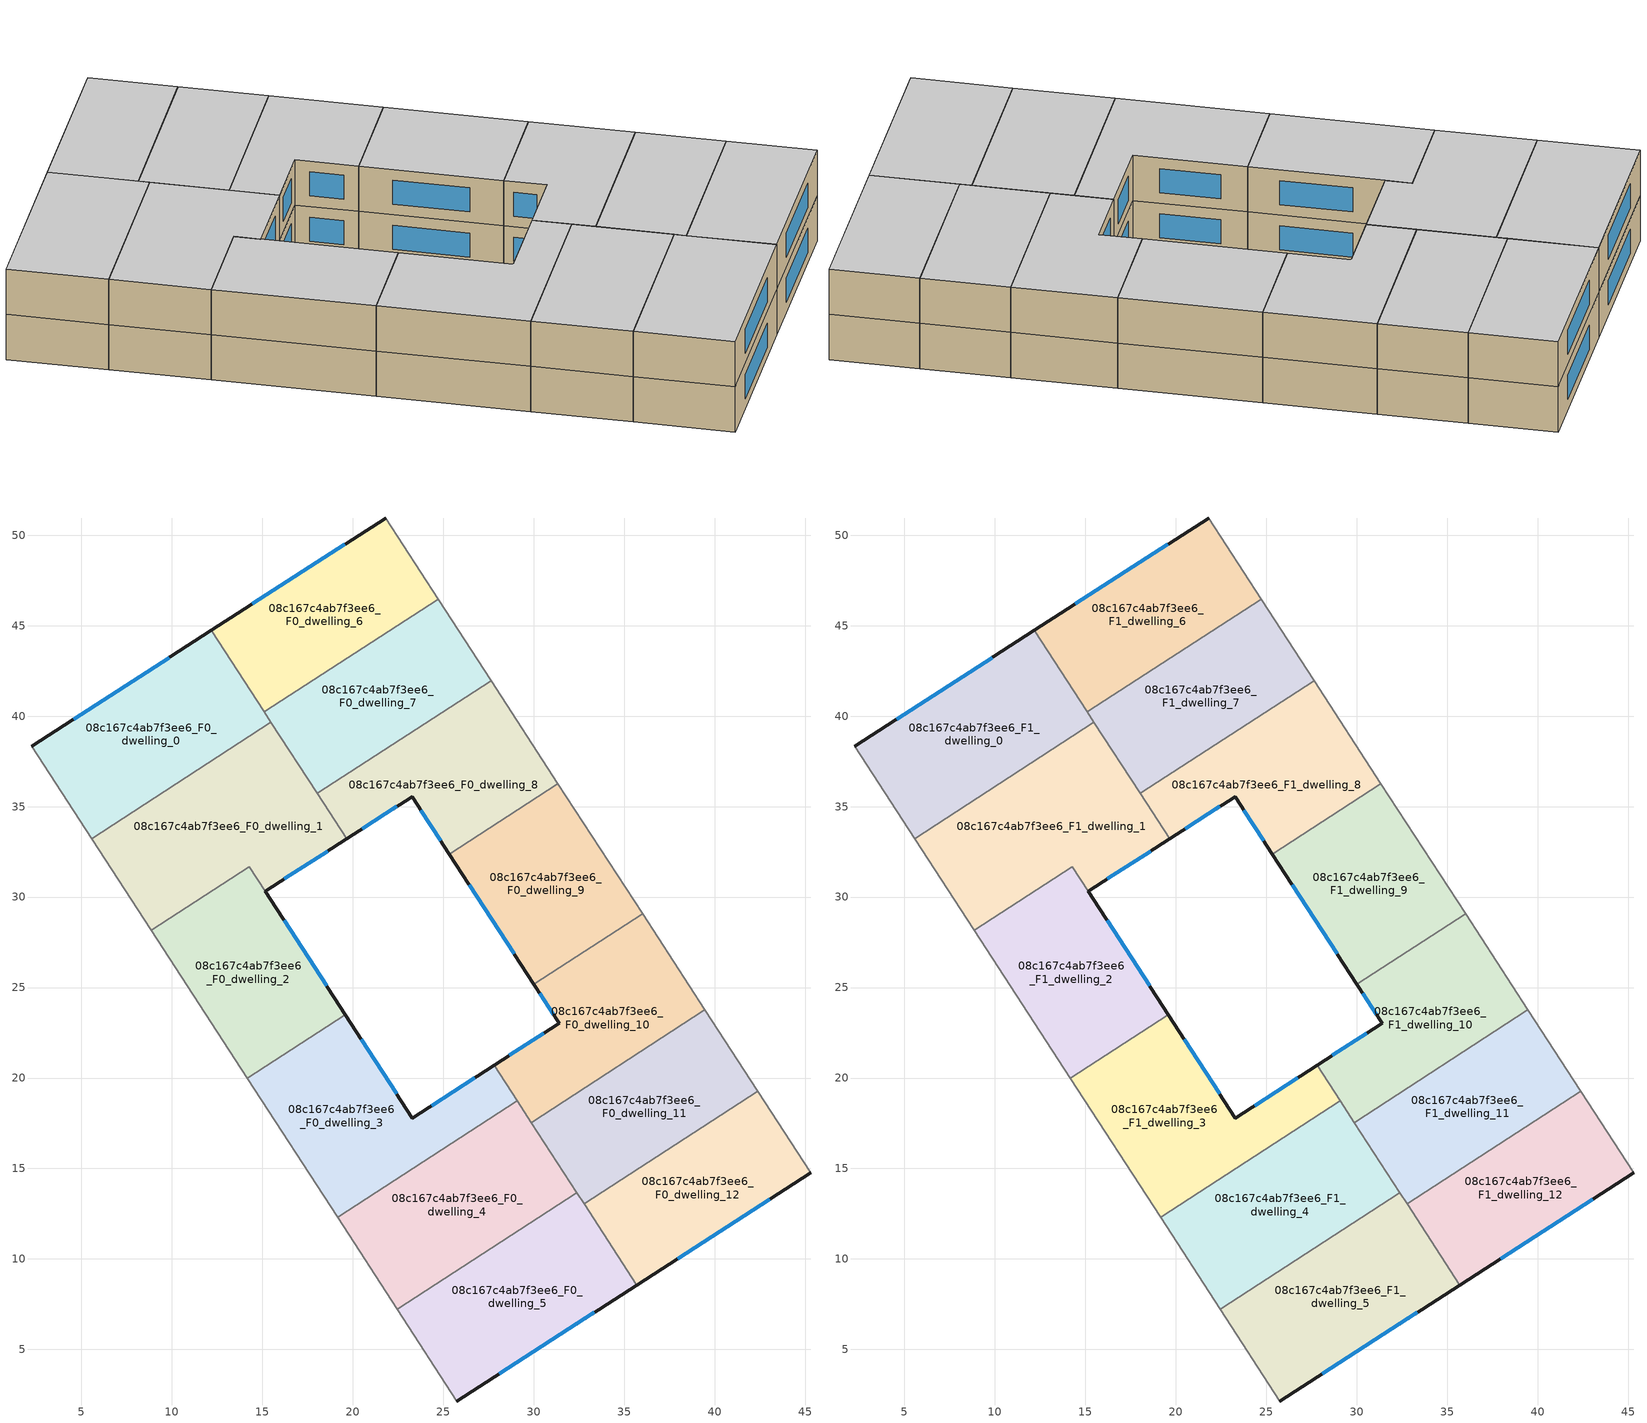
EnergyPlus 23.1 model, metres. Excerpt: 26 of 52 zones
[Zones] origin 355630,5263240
08c167c4ab7f3ee6_F0_dwelling_0
 floor ground (EU_floor_Construction): 12.18,44.74 15.47,39.68 5.56,33.24 2.25,38.33 z0
 wall outside (EU_wall_Construction): 12.18,44.74 2.25,38.33 z0:3
 wall to 08c167c4ab7f3ee6_F0_dwelling_1 (EU_wall_Construction): 5.56,33.24 15.47,39.68 z0:3
 wall adiabatic (EU_wall_Construction): 2.25,38.33 5.56,33.24 z0:3
 wall to 08c167c4ab7f3ee6_F0_dwelling_6 (EU_wall_Construction): 15.11,40.23 12.18,44.74 z0:3
 wall to 08c167c4ab7f3ee6_F0_dwelling_7 (EU_wall_Construction): 15.47,39.68 15.11,40.23 z0:3
 window (EU_Window_Construction): 9.85,43.24 4.58,39.84 z0.7:2.3
08c167c4ab7f3ee6_F0_dwelling_1
 floor ground (EU_floor_Construction): 15.47,39.68 19.66,33.23 15.16,30.32 14.28,31.67 8.86,28.15 5.56,33.24 z0
 wall outside (EU_wall_Construction): 15.16,30.32 19.66,33.23 z0:3
 wall to 08c167c4ab7f3ee6_F0_dwelling_2 (EU_wall_Construction): 8.86,28.15 14.28,31.67 15.16,30.32 z0:3
 wall adiabatic (EU_wall_Construction): 5.56,33.24 8.86,28.15 z0:3
 wall to 08c167c4ab7f3ee6_F0_dwelling_7 (EU_wall_Construction): 18.04,35.73 15.47,39.68 z0:3
 wall to 08c167c4ab7f3ee6_F0_dwelling_8 (EU_wall_Construction): 19.66,33.23 18.04,35.73 z0:3
 window (EU_Window_Construction): 16.21,31 18.6,32.55 z0.7:2.3
08c167c4ab7f3ee6_F0_dwelling_10
 floor ground (EU_floor_Construction): 36.01,29.08 39.46,23.78 29.85,17.54 27.8,20.7 31.41,23.03 30.01,25.18 z0
 wall outside (EU_wall_Construction): 30.01,25.18 31.41,23.03 27.8,20.7 z0:3
 wall to 08c167c4ab7f3ee6_F0_dwelling_9 (EU_wall_Construction): 36.01,29.08 30.01,25.18 z0:3
 wall adiabatic (EU_wall_Construction): 39.46,23.78 36.01,29.08 z0:3
 wall to 08c167c4ab7f3ee6_F0_dwelling_11 (EU_wall_Construction): 29.85,17.54 39.46,23.78 z0:3
 wall to 08c167c4ab7f3ee6_F0_dwelling_3 (EU_wall_Construction): 27.8,20.7 29.07,18.74 z0:3
 wall to 08c167c4ab7f3ee6_F0_dwelling_4 (EU_wall_Construction): 29.07,18.74 29.85,17.54 z0:3
 window (EU_Window_Construction): 30.56,22.48 28.65,21.25 / 30.34,24.68 31.08,23.53 z0.7:2.3
08c167c4ab7f3ee6_F0_dwelling_11
 floor ground (EU_floor_Construction): 39.46,23.78 42.38,19.28 32.78,13.04 29.85,17.54 z0
 wall adiabatic (EU_wall_Construction): 42.38,19.28 39.46,23.78 z0:3
 wall to 08c167c4ab7f3ee6_F0_dwelling_12 (EU_wall_Construction): 32.78,13.04 42.38,19.28 z0:3
 wall to 08c167c4ab7f3ee6_F0_dwelling_4 (EU_wall_Construction): 29.85,17.54 32.38,13.66 z0:3
 wall to 08c167c4ab7f3ee6_F0_dwelling_5 (EU_wall_Construction): 32.38,13.66 32.77,13.04 z0:3
08c167c4ab7f3ee6_F0_dwelling_12
 floor ground (EU_floor_Construction): 42.38,19.28 45.31,14.77 35.69,8.56 32.78,13.04 z0
 wall outside (EU_wall_Construction): 35.69,8.56 45.31,14.77 z0:3
 wall adiabatic (EU_wall_Construction): 45.31,14.77 42.38,19.28 z0:3
 wall to 08c167c4ab7f3ee6_F0_dwelling_5 (EU_wall_Construction): 32.78,13.04 35.69,8.56 z0:3
 window (EU_Window_Construction): 37.95,10.02 43.05,13.31 z0.7:2.3
08c167c4ab7f3ee6_F0_dwelling_2
 floor ground (EU_floor_Construction): 14.28,31.67 19.59,23.49 14.18,19.97 8.86,28.15 z0
 wall outside (EU_wall_Construction): 19.59,23.49 15.15,30.32 z0:3
 wall adiabatic (EU_wall_Construction): 8.86,28.15 14.18,19.97 z0:3
 wall to 08c167c4ab7f3ee6_F0_dwelling_3 (EU_wall_Construction): 14.18,19.97 19.59,23.49 z0:3
 window (EU_Window_Construction): 18.55,25.1 16.2,28.72 z0.7:2.3
08c167c4ab7f3ee6_F0_dwelling_3
 floor ground (EU_floor_Construction): 27.8,20.7 29.07,18.74 19.16,12.3 14.18,19.97 19.59,23.49 23.29,17.79 z0
 wall outside (EU_wall_Construction): 27.8,20.7 23.29,17.79 19.59,23.49 z0:3
 wall to 08c167c4ab7f3ee6_F0_dwelling_4 (EU_wall_Construction): 19.16,12.3 29.07,18.74 z0:3
 wall adiabatic (EU_wall_Construction): 14.18,19.97 19.16,12.3 z0:3
 window (EU_Window_Construction): 22.42,19.13 20.46,22.15 / 26.74,20.02 24.35,18.47 z0.7:2.3
08c167c4ab7f3ee6_F0_dwelling_4
 floor ground (EU_floor_Construction): 29.07,18.74 32.38,13.66 22.46,7.22 19.16,12.3 z0
 wall to 08c167c4ab7f3ee6_F0_dwelling_5 (EU_wall_Construction): 22.46,7.22 32.38,13.66 z0:3
 wall adiabatic (EU_wall_Construction): 19.16,12.3 22.46,7.22 z0:3
08c167c4ab7f3ee6_F0_dwelling_5
 floor ground (EU_floor_Construction): 32.38,13.66 35.69,8.56 25.75,2.15 22.46,7.22 z0
 wall outside (EU_wall_Construction): 25.75,2.15 35.69,8.56 z0:3
 wall adiabatic (EU_wall_Construction): 22.46,7.22 25.75,2.15 z0:3
 window (EU_Window_Construction): 28.09,3.65 33.35,7.05 z0.7:2.3
08c167c4ab7f3ee6_F0_dwelling_6
 floor ground (EU_floor_Construction): 21.8,50.95 24.72,46.47 15.11,40.23 12.18,44.74 z0
 wall outside (EU_wall_Construction): 21.8,50.95 12.18,44.74 z0:3
 wall adiabatic (EU_wall_Construction): 24.72,46.47 21.8,50.95 z0:3
 wall to 08c167c4ab7f3ee6_F0_dwelling_7 (EU_wall_Construction): 15.11,40.23 24.72,46.47 z0:3
 window (EU_Window_Construction): 19.55,49.49 14.44,46.2 z0.7:2.3
08c167c4ab7f3ee6_F0_dwelling_7
 floor ground (EU_floor_Construction): 24.72,46.47 27.64,41.97 18.04,35.73 15.11,40.23 z0
 wall adiabatic (EU_wall_Construction): 27.64,41.97 24.72,46.47 z0:3
 wall to 08c167c4ab7f3ee6_F0_dwelling_8 (EU_wall_Construction): 18.04,35.73 27.64,41.97 z0:3
08c167c4ab7f3ee6_F0_dwelling_8
 floor ground (EU_floor_Construction): 27.64,41.97 31.34,36.28 25.34,32.38 23.27,35.56 19.66,33.23 18.04,35.73 z0
 wall outside (EU_wall_Construction): 19.66,33.23 23.27,35.56 25.34,32.38 z0:3
 wall adiabatic (EU_wall_Construction): 31.34,36.28 27.64,41.97 z0:3
 wall to 08c167c4ab7f3ee6_F0_dwelling_9 (EU_wall_Construction): 25.34,32.38 31.34,36.28 z0:3
 window (EU_Window_Construction): 20.51,33.78 22.42,35.01 / 23.76,34.81 24.85,33.13 z0.7:2.3
08c167c4ab7f3ee6_F0_dwelling_9
 floor ground (EU_floor_Construction): 31.34,36.28 36.01,29.08 30.01,25.18 25.34,32.38 z0
 wall outside (EU_wall_Construction): 25.34,32.38 30.01,25.18 z0:3
 wall adiabatic (EU_wall_Construction): 36.01,29.08 31.34,36.28 z0:3
 window (EU_Window_Construction): 26.43,30.69 28.91,26.87 z0.7:2.3
08c167c4ab7f3ee6_F1_dwelling_0
 floor to 08c167c4ab7f3ee6_F0_dwelling_0 (EU_floor_Construction): 12.18,44.74 15.47,39.68 5.56,33.24 2.25,38.33 z3
 wall outside (EU_wall_Construction): 12.18,44.74 2.25,38.33 z3:6
 wall to 08c167c4ab7f3ee6_F1_dwelling_1 (EU_wall_Construction): 5.56,33.24 15.47,39.68 z3:6
 wall adiabatic (EU_wall_Construction): 2.25,38.33 5.56,33.24 z3:6
 wall to 08c167c4ab7f3ee6_F1_dwelling_6 (EU_wall_Construction): 15.11,40.23 12.18,44.74 z3:6
 wall to 08c167c4ab7f3ee6_F1_dwelling_7 (EU_wall_Construction): 15.47,39.68 15.11,40.23 z3:6
 window (EU_Window_Construction): 9.85,43.24 4.58,39.84 z3.7:5.3
 ceiling to 08c167c4ab7f3ee6_F2_dwelling_0 (EU_floor_Construction): 15.47,39.68 12.18,44.74 2.25,38.33 5.56,33.24 z6
08c167c4ab7f3ee6_F1_dwelling_1
 floor to 08c167c4ab7f3ee6_F0_dwelling_1 (EU_floor_Construction): 15.47,39.68 19.66,33.23 15.16,30.32 14.28,31.67 8.86,28.15 5.56,33.24 z3
 wall outside (EU_wall_Construction): 15.16,30.32 19.66,33.23 z3:6
 wall to 08c167c4ab7f3ee6_F1_dwelling_2 (EU_wall_Construction): 8.86,28.15 14.28,31.67 15.16,30.32 z3:6
 wall adiabatic (EU_wall_Construction): 5.56,33.24 8.86,28.15 z3:6
 wall to 08c167c4ab7f3ee6_F1_dwelling_7 (EU_wall_Construction): 18.04,35.73 15.47,39.68 z3:6
 wall to 08c167c4ab7f3ee6_F1_dwelling_8 (EU_wall_Construction): 19.66,33.23 18.04,35.73 z3:6
 window (EU_Window_Construction): 16.21,31 18.6,32.55 z3.7:5.3
 ceiling to 08c167c4ab7f3ee6_F2_dwelling_1 (EU_floor_Construction): 15.16,30.32 19.66,33.23 15.47,39.68 5.56,33.24 8.86,28.15 14.28,31.67 z6
08c167c4ab7f3ee6_F1_dwelling_10
 floor to 08c167c4ab7f3ee6_F0_dwelling_10 (EU_floor_Construction): 36.01,29.08 39.46,23.78 29.85,17.54 27.8,20.7 31.41,23.03 30.01,25.18 z3
 wall outside (EU_wall_Construction): 30.01,25.18 31.41,23.03 27.8,20.7 z3:6
 wall to 08c167c4ab7f3ee6_F1_dwelling_9 (EU_wall_Construction): 36.01,29.08 30.01,25.18 z3:6
 wall adiabatic (EU_wall_Construction): 39.46,23.78 36.01,29.08 z3:6
 wall to 08c167c4ab7f3ee6_F1_dwelling_11 (EU_wall_Construction): 29.85,17.54 39.46,23.78 z3:6
 wall to 08c167c4ab7f3ee6_F1_dwelling_3 (EU_wall_Construction): 27.8,20.7 29.07,18.74 z3:6
 wall to 08c167c4ab7f3ee6_F1_dwelling_4 (EU_wall_Construction): 29.07,18.74 29.85,17.54 z3:6
 window (EU_Window_Construction): 30.56,22.48 28.65,21.25 / 30.34,24.68 31.08,23.53 z3.7:5.3
 ceiling to 08c167c4ab7f3ee6_F2_dwelling_10 (EU_floor_Construction): 39.46,23.78 36.01,29.08 30.01,25.18 31.41,23.03 27.8,20.7 29.85,17.54 z6
08c167c4ab7f3ee6_F1_dwelling_11
 floor to 08c167c4ab7f3ee6_F0_dwelling_11 (EU_floor_Construction): 39.46,23.78 42.38,19.28 32.78,13.04 29.85,17.54 z3
 wall adiabatic (EU_wall_Construction): 42.38,19.28 39.46,23.78 z3:6
 wall to 08c167c4ab7f3ee6_F1_dwelling_12 (EU_wall_Construction): 32.78,13.04 42.38,19.28 z3:6
 wall to 08c167c4ab7f3ee6_F1_dwelling_4 (EU_wall_Construction): 29.85,17.54 32.38,13.66 z3:6
 wall to 08c167c4ab7f3ee6_F1_dwelling_5 (EU_wall_Construction): 32.38,13.66 32.77,13.04 z3:6
 ceiling to 08c167c4ab7f3ee6_F2_dwelling_11 (EU_floor_Construction): 42.38,19.28 39.46,23.78 29.85,17.54 32.78,13.04 z6
08c167c4ab7f3ee6_F1_dwelling_12
 floor to 08c167c4ab7f3ee6_F0_dwelling_12 (EU_floor_Construction): 42.38,19.28 45.31,14.77 35.69,8.56 32.78,13.04 z3
 wall outside (EU_wall_Construction): 35.69,8.56 45.31,14.77 z3:6
 wall adiabatic (EU_wall_Construction): 45.31,14.77 42.38,19.28 z3:6
 wall to 08c167c4ab7f3ee6_F1_dwelling_5 (EU_wall_Construction): 32.78,13.04 35.69,8.56 z3:6
 window (EU_Window_Construction): 37.95,10.02 43.05,13.31 z3.7:5.3
 ceiling to 08c167c4ab7f3ee6_F2_dwelling_12 (EU_floor_Construction): 45.31,14.77 42.38,19.28 32.78,13.04 35.69,8.56 z6
08c167c4ab7f3ee6_F1_dwelling_2
 floor to 08c167c4ab7f3ee6_F0_dwelling_2 (EU_floor_Construction): 14.28,31.67 19.59,23.49 14.18,19.97 8.86,28.15 z3
 wall outside (EU_wall_Construction): 19.59,23.49 15.15,30.32 z3:6
 wall adiabatic (EU_wall_Construction): 8.86,28.15 14.18,19.97 z3:6
 wall to 08c167c4ab7f3ee6_F1_dwelling_3 (EU_wall_Construction): 14.18,19.97 19.59,23.49 z3:6
 window (EU_Window_Construction): 18.55,25.1 16.2,28.72 z3.7:5.3
 ceiling to 08c167c4ab7f3ee6_F2_dwelling_2 (EU_floor_Construction): 19.59,23.49 14.28,31.67 8.86,28.15 14.18,19.97 z6
08c167c4ab7f3ee6_F1_dwelling_3
 floor to 08c167c4ab7f3ee6_F0_dwelling_3 (EU_floor_Construction): 27.8,20.7 29.07,18.74 19.16,12.3 14.18,19.97 19.59,23.49 23.29,17.79 z3
 wall outside (EU_wall_Construction): 27.8,20.7 23.29,17.79 19.59,23.49 z3:6
 wall to 08c167c4ab7f3ee6_F1_dwelling_4 (EU_wall_Construction): 19.16,12.3 29.07,18.74 z3:6
 wall adiabatic (EU_wall_Construction): 14.18,19.97 19.16,12.3 z3:6
 window (EU_Window_Construction): 22.42,19.13 20.46,22.15 / 26.74,20.02 24.35,18.47 z3.7:5.3
 ceiling to 08c167c4ab7f3ee6_F2_dwelling_3 (EU_floor_Construction): 29.07,18.74 27.8,20.7 23.29,17.79 19.59,23.49 14.18,19.97 19.16,12.3 z6
08c167c4ab7f3ee6_F1_dwelling_4
 floor to 08c167c4ab7f3ee6_F0_dwelling_4 (EU_floor_Construction): 29.07,18.74 32.38,13.66 22.46,7.22 19.16,12.3 z3
 wall to 08c167c4ab7f3ee6_F1_dwelling_5 (EU_wall_Construction): 22.46,7.22 32.38,13.66 z3:6
 wall adiabatic (EU_wall_Construction): 19.16,12.3 22.46,7.22 z3:6
 ceiling to 08c167c4ab7f3ee6_F2_dwelling_4 (EU_floor_Construction): 32.38,13.66 29.07,18.74 19.16,12.3 22.46,7.22 z6
08c167c4ab7f3ee6_F1_dwelling_5
 floor to 08c167c4ab7f3ee6_F0_dwelling_5 (EU_floor_Construction): 32.38,13.66 35.69,8.56 25.75,2.15 22.46,7.22 z3
 wall outside (EU_wall_Construction): 25.75,2.15 35.69,8.56 z3:6
 wall adiabatic (EU_wall_Construction): 22.46,7.22 25.75,2.15 z3:6
 window (EU_Window_Construction): 28.09,3.65 33.35,7.05 z3.7:5.3
 ceiling to 08c167c4ab7f3ee6_F2_dwelling_5 (EU_floor_Construction): 35.69,8.56 32.38,13.66 22.46,7.22 25.75,2.15 z6
08c167c4ab7f3ee6_F1_dwelling_6
 floor to 08c167c4ab7f3ee6_F0_dwelling_6 (EU_floor_Construction): 21.8,50.95 24.72,46.47 15.11,40.23 12.18,44.74 z3
 wall outside (EU_wall_Construction): 21.8,50.95 12.18,44.74 z3:6
 wall adiabatic (EU_wall_Construction): 24.72,46.47 21.8,50.95 z3:6
 wall to 08c167c4ab7f3ee6_F1_dwelling_7 (EU_wall_Construction): 15.11,40.23 24.72,46.47 z3:6
 window (EU_Window_Construction): 19.55,49.49 14.44,46.2 z3.7:5.3
 ceiling to 08c167c4ab7f3ee6_F2_dwelling_6 (EU_floor_Construction): 24.72,46.47 21.8,50.95 12.18,44.74 15.11,40.23 z6
08c167c4ab7f3ee6_F1_dwelling_7
 floor to 08c167c4ab7f3ee6_F0_dwelling_7 (EU_floor_Construction): 24.72,46.47 27.64,41.97 18.04,35.73 15.11,40.23 z3
 wall adiabatic (EU_wall_Construction): 27.64,41.97 24.72,46.47 z3:6
 wall to 08c167c4ab7f3ee6_F1_dwelling_8 (EU_wall_Construction): 18.04,35.73 27.64,41.97 z3:6
 ceiling to 08c167c4ab7f3ee6_F2_dwelling_7 (EU_floor_Construction): 27.64,41.97 24.72,46.47 15.11,40.23 18.04,35.73 z6
08c167c4ab7f3ee6_F1_dwelling_8
 floor to 08c167c4ab7f3ee6_F0_dwelling_8 (EU_floor_Construction): 27.64,41.97 31.34,36.28 25.34,32.38 23.27,35.56 19.66,33.23 18.04,35.73 z3
 wall outside (EU_wall_Construction): 19.66,33.23 23.27,35.56 25.34,32.38 z3:6
 wall adiabatic (EU_wall_Construction): 31.34,36.28 27.64,41.97 z3:6
 wall to 08c167c4ab7f3ee6_F1_dwelling_9 (EU_wall_Construction): 25.34,32.38 31.34,36.28 z3:6
 window (EU_Window_Construction): 20.51,33.78 22.42,35.01 / 23.76,34.81 24.85,33.13 z3.7:5.3
 ceiling to 08c167c4ab7f3ee6_F2_dwelling_8 (EU_floor_Construction): 31.34,36.28 27.64,41.97 18.04,35.73 19.66,33.23 23.27,35.56 25.34,32.38 z6
08c167c4ab7f3ee6_F1_dwelling_9
 floor to 08c167c4ab7f3ee6_F0_dwelling_9 (EU_floor_Construction): 31.34,36.28 36.01,29.08 30.01,25.18 25.34,32.38 z3
 wall outside (EU_wall_Construction): 25.34,32.38 30.01,25.18 z3:6
 wall adiabatic (EU_wall_Construction): 36.01,29.08 31.34,36.28 z3:6
 window (EU_Window_Construction): 26.43,30.69 28.91,26.87 z3.7:5.3
 ceiling to 08c167c4ab7f3ee6_F2_dwelling_9 (EU_floor_Construction): 36.01,29.08 31.34,36.28 25.34,32.38 30.01,25.18 z6
[Building]
EU S2 Campaign: North Axis=0; Terrain=City; Solar Distribution=FullExterior
[Site:Location]
Budapest.Ferenc.Liszt.Intl.AP: Latitude=47.437; Longitude=19.256; Time Zone=1; Elevation=185
[SizingPeriod:WeatherFileDays]
AnnualSizingPeriod: Begin Month=1; Begin Day of Month=1; End Month=12; End Day of Month=31; Day of Week for Start Day=Monday; Use Weather File Daylight Saving Period=No; Use Weather File Rain and Snow Indicators=No
[MATERIAL]
EU_InternalMass_Material: Roughness=MediumRough; Thickness=0.1; Conductivity=1; Density=1800; Specific Heat=900; Thermal Absorptance=0.9; Solar Absorptance=0.7; Visible Absorptance=0.7
[MATERIAL:NOMASS] Roughness=MediumRough; Thermal Absorptance=0.9; Solar Absorptance=0.7; Visible Absorptance=0.7
Name | Thermal Resistance
EU_wall_NoMass | 0.832559
EU_floor_NoMass | 0.872794
[WINDOWMATERIAL:SIMPLEGLAZINGSYSTEM]
EU_Window_SimpleGlazing: UFactor=2.79869; Solar Heat Gain Coefficient=0.75; Visible Transmittance=0.75
[CONSTRUCTION]
EU_wall_Construction: EU_wall_NoMass
EU_floor_Construction: EU_floor_NoMass
EU_Window_Construction: EU_Window_SimpleGlazing
EU_InternalMass_Construction: EU_InternalMass_Material
[ZONE] Type=1; Multiplier=1; Ceiling Height=autocalculate; Floor Area=autocalculate; Part of Total Floor Area=Yes
Name | Volume
08c167c4ab7f3ee6_F0_dwelling_0; 08c167c4ab7f3ee6_F1_dwelling_0 | 214.948
08c167c4ab7f3ee6_F0_dwelling_1; 08c167c4ab7f3ee6_F1_dwelling_1 | 240.985
08c167c4ab7f3ee6_F0_dwelling_10; 08c167c4ab7f3ee6_F1_dwelling_10 | 184.257
08c167c4ab7f3ee6_F0_dwelling_11; 08c167c4ab7f3ee6_F1_dwelling_11; 08c167c4ab7f3ee6_F0_dwelling_7; 08c167c4ab7f3ee6_F1_dwelling_7 | 184.24
08c167c4ab7f3ee6_F0_dwelling_12; 08c167c4ab7f3ee6_F1_dwelling_12 | 184.244
08c167c4ab7f3ee6_F0_dwelling_2; 08c167c4ab7f3ee6_F1_dwelling_2 | 188.915
08c167c4ab7f3ee6_F0_dwelling_3; 08c167c4ab7f3ee6_F1_dwelling_3 | 214.931
08c167c4ab7f3ee6_F0_dwelling_4; 08c167c4ab7f3ee6_F1_dwelling_4 | 214.983
08c167c4ab7f3ee6_F0_dwelling_5; 08c167c4ab7f3ee6_F1_dwelling_5 | 214.939
08c167c4ab7f3ee6_F0_dwelling_6; 08c167c4ab7f3ee6_F1_dwelling_6 | 184.249
08c167c4ab7f3ee6_F0_dwelling_8; 08c167c4ab7f3ee6_F1_dwelling_8 | 184.243
08c167c4ab7f3ee6_F0_dwelling_9; 08c167c4ab7f3ee6_F1_dwelling_9 | 184.247
[INTERNALMASS] Construction=EU_InternalMass_Construction
Name | Zone or ZoneList | Surface Area
08c167c4ab7f3ee6_F0_dwelling_0_EU_InternalMass | 08c167c4ab7f3ee6_F0_dwelling_0 | 71.6493
08c167c4ab7f3ee6_F0_dwelling_1_EU_InternalMass | 08c167c4ab7f3ee6_F0_dwelling_1 | 80.3295
08c167c4ab7f3ee6_F0_dwelling_2_EU_InternalMass | 08c167c4ab7f3ee6_F0_dwelling_2 | 62.977
08c167c4ab7f3ee6_F0_dwelling_3_EU_InternalMass | 08c167c4ab7f3ee6_F0_dwelling_3 | 71.6438
08c167c4ab7f3ee6_F0_dwelling_4_EU_InternalMass | 08c167c4ab7f3ee6_F0_dwelling_4 | 71.661
08c167c4ab7f3ee6_F0_dwelling_5_EU_InternalMass | 08c167c4ab7f3ee6_F0_dwelling_5 | 71.6467
08c167c4ab7f3ee6_F0_dwelling_6_EU_InternalMass | 08c167c4ab7f3ee6_F0_dwelling_6 | 61.4164
08c167c4ab7f3ee6_F0_dwelling_7_EU_InternalMass | 08c167c4ab7f3ee6_F0_dwelling_7 | 61.4134
08c167c4ab7f3ee6_F0_dwelling_8_EU_InternalMass | 08c167c4ab7f3ee6_F0_dwelling_8 | 61.4143
08c167c4ab7f3ee6_F0_dwelling_9_EU_InternalMass | 08c167c4ab7f3ee6_F0_dwelling_9 | 61.4156
08c167c4ab7f3ee6_F0_dwelling_10_EU_InternalMass | 08c167c4ab7f3ee6_F0_dwelling_10 | 61.4189
08c167c4ab7f3ee6_F0_dwelling_11_EU_InternalMass | 08c167c4ab7f3ee6_F0_dwelling_11 | 61.4134
08c167c4ab7f3ee6_F0_dwelling_12_EU_InternalMass | 08c167c4ab7f3ee6_F0_dwelling_12 | 61.4146
08c167c4ab7f3ee6_F1_dwelling_0_EU_InternalMass | 08c167c4ab7f3ee6_F1_dwelling_0 | 71.6493
08c167c4ab7f3ee6_F1_dwelling_1_EU_InternalMass | 08c167c4ab7f3ee6_F1_dwelling_1 | 80.3295
08c167c4ab7f3ee6_F1_dwelling_2_EU_InternalMass | 08c167c4ab7f3ee6_F1_dwelling_2 | 62.977
08c167c4ab7f3ee6_F1_dwelling_3_EU_InternalMass | 08c167c4ab7f3ee6_F1_dwelling_3 | 71.6438
08c167c4ab7f3ee6_F1_dwelling_4_EU_InternalMass | 08c167c4ab7f3ee6_F1_dwelling_4 | 71.661
08c167c4ab7f3ee6_F1_dwelling_5_EU_InternalMass | 08c167c4ab7f3ee6_F1_dwelling_5 | 71.6467
08c167c4ab7f3ee6_F1_dwelling_6_EU_InternalMass | 08c167c4ab7f3ee6_F1_dwelling_6 | 61.4164
08c167c4ab7f3ee6_F1_dwelling_7_EU_InternalMass | 08c167c4ab7f3ee6_F1_dwelling_7 | 61.4134
08c167c4ab7f3ee6_F1_dwelling_8_EU_InternalMass | 08c167c4ab7f3ee6_F1_dwelling_8 | 61.4143
08c167c4ab7f3ee6_F1_dwelling_9_EU_InternalMass | 08c167c4ab7f3ee6_F1_dwelling_9 | 61.4156
08c167c4ab7f3ee6_F1_dwelling_10_EU_InternalMass | 08c167c4ab7f3ee6_F1_dwelling_10 | 61.4189
08c167c4ab7f3ee6_F1_dwelling_11_EU_InternalMass | 08c167c4ab7f3ee6_F1_dwelling_11 | 61.4134
08c167c4ab7f3ee6_F1_dwelling_12_EU_InternalMass | 08c167c4ab7f3ee6_F1_dwelling_12 | 61.4146
[OTHEREQUIPMENT] Fuel Type=Electricity; Design Level Calculation Method=Watts/Area; Power per Zone Floor Area=1; Fraction Latent=0; Fraction Radiant=0; Fraction Lost=0; Carbon Dioxide Generation Rate=0; EndUse Subcategory=EU_Step8_InternalGains
Name | Zone or ZoneList or Space or SpaceList | Schedule
EU_Step8_InternalGain_08c167c4ab7f3ee6_F0_dwelling_0_f000 | 08c167c4ab7f3ee6_F0_dwelling_0 | EU_Step8_GainSchedule_08c167c4ab7f3ee6_F0_dwelling_0_f000
EU_Step8_InternalGain_08c167c4ab7f3ee6_F0_dwelling_1_f000 | 08c167c4ab7f3ee6_F0_dwelling_1 | EU_Step8_GainSchedule_08c167c4ab7f3ee6_F0_dwelling_1_f000
EU_Step8_InternalGain_08c167c4ab7f3ee6_F0_dwelling_2_f000 | 08c167c4ab7f3ee6_F0_dwelling_2 | EU_Step8_GainSchedule_08c167c4ab7f3ee6_F0_dwelling_2_f000
EU_Step8_InternalGain_08c167c4ab7f3ee6_F0_dwelling_3_f000 | 08c167c4ab7f3ee6_F0_dwelling_3 | EU_Step8_GainSchedule_08c167c4ab7f3ee6_F0_dwelling_3_f000
EU_Step8_InternalGain_08c167c4ab7f3ee6_F0_dwelling_4_f000 | 08c167c4ab7f3ee6_F0_dwelling_4 | EU_Step8_GainSchedule_08c167c4ab7f3ee6_F0_dwelling_4_f000
EU_Step8_InternalGain_08c167c4ab7f3ee6_F0_dwelling_5_f000 | 08c167c4ab7f3ee6_F0_dwelling_5 | EU_Step8_GainSchedule_08c167c4ab7f3ee6_F0_dwelling_5_f000
EU_Step8_InternalGain_08c167c4ab7f3ee6_F0_dwelling_6_f000 | 08c167c4ab7f3ee6_F0_dwelling_6 | EU_Step8_GainSchedule_08c167c4ab7f3ee6_F0_dwelling_6_f000
EU_Step8_InternalGain_08c167c4ab7f3ee6_F0_dwelling_7_f000 | 08c167c4ab7f3ee6_F0_dwelling_7 | EU_Step8_GainSchedule_08c167c4ab7f3ee6_F0_dwelling_7_f000
EU_Step8_InternalGain_08c167c4ab7f3ee6_F0_dwelling_8_f000 | 08c167c4ab7f3ee6_F0_dwelling_8 | EU_Step8_GainSchedule_08c167c4ab7f3ee6_F0_dwelling_8_f000
EU_Step8_InternalGain_08c167c4ab7f3ee6_F0_dwelling_9_f000 | 08c167c4ab7f3ee6_F0_dwelling_9 | EU_Step8_GainSchedule_08c167c4ab7f3ee6_F0_dwelling_9_f000
EU_Step8_InternalGain_08c167c4ab7f3ee6_F0_dwelling_10_f000 | 08c167c4ab7f3ee6_F0_dwelling_10 | EU_Step8_GainSchedule_08c167c4ab7f3ee6_F0_dwelling_10_f000
EU_Step8_InternalGain_08c167c4ab7f3ee6_F0_dwelling_11_f000 | 08c167c4ab7f3ee6_F0_dwelling_11 | EU_Step8_GainSchedule_08c167c4ab7f3ee6_F0_dwelling_11_f000
EU_Step8_InternalGain_08c167c4ab7f3ee6_F0_dwelling_12_f000 | 08c167c4ab7f3ee6_F0_dwelling_12 | EU_Step8_GainSchedule_08c167c4ab7f3ee6_F0_dwelling_12_f000
EU_Step8_InternalGain_08c167c4ab7f3ee6_F1_dwelling_0_f000 | 08c167c4ab7f3ee6_F1_dwelling_0 | EU_Step8_GainSchedule_08c167c4ab7f3ee6_F1_dwelling_0_f000
EU_Step8_InternalGain_08c167c4ab7f3ee6_F1_dwelling_1_f000 | 08c167c4ab7f3ee6_F1_dwelling_1 | EU_Step8_GainSchedule_08c167c4ab7f3ee6_F1_dwelling_1_f000
EU_Step8_InternalGain_08c167c4ab7f3ee6_F1_dwelling_2_f000 | 08c167c4ab7f3ee6_F1_dwelling_2 | EU_Step8_GainSchedule_08c167c4ab7f3ee6_F1_dwelling_2_f000
EU_Step8_InternalGain_08c167c4ab7f3ee6_F1_dwelling_3_f000 | 08c167c4ab7f3ee6_F1_dwelling_3 | EU_Step8_GainSchedule_08c167c4ab7f3ee6_F1_dwelling_3_f000
EU_Step8_InternalGain_08c167c4ab7f3ee6_F1_dwelling_4_f000 | 08c167c4ab7f3ee6_F1_dwelling_4 | EU_Step8_GainSchedule_08c167c4ab7f3ee6_F1_dwelling_4_f000
EU_Step8_InternalGain_08c167c4ab7f3ee6_F1_dwelling_5_f000 | 08c167c4ab7f3ee6_F1_dwelling_5 | EU_Step8_GainSchedule_08c167c4ab7f3ee6_F1_dwelling_5_f000
EU_Step8_InternalGain_08c167c4ab7f3ee6_F1_dwelling_6_f000 | 08c167c4ab7f3ee6_F1_dwelling_6 | EU_Step8_GainSchedule_08c167c4ab7f3ee6_F1_dwelling_6_f000
EU_Step8_InternalGain_08c167c4ab7f3ee6_F1_dwelling_7_f000 | 08c167c4ab7f3ee6_F1_dwelling_7 | EU_Step8_GainSchedule_08c167c4ab7f3ee6_F1_dwelling_7_f000
EU_Step8_InternalGain_08c167c4ab7f3ee6_F1_dwelling_8_f000 | 08c167c4ab7f3ee6_F1_dwelling_8 | EU_Step8_GainSchedule_08c167c4ab7f3ee6_F1_dwelling_8_f000
EU_Step8_InternalGain_08c167c4ab7f3ee6_F1_dwelling_9_f000 | 08c167c4ab7f3ee6_F1_dwelling_9 | EU_Step8_GainSchedule_08c167c4ab7f3ee6_F1_dwelling_9_f000
EU_Step8_InternalGain_08c167c4ab7f3ee6_F1_dwelling_10_f000 | 08c167c4ab7f3ee6_F1_dwelling_10 | EU_Step8_GainSchedule_08c167c4ab7f3ee6_F1_dwelling_10_f000
EU_Step8_InternalGain_08c167c4ab7f3ee6_F1_dwelling_11_f000 | 08c167c4ab7f3ee6_F1_dwelling_11 | EU_Step8_GainSchedule_08c167c4ab7f3ee6_F1_dwelling_11_f000
EU_Step8_InternalGain_08c167c4ab7f3ee6_F1_dwelling_12_f000 | 08c167c4ab7f3ee6_F1_dwelling_12 | EU_Step8_GainSchedule_08c167c4ab7f3ee6_F1_dwelling_12_f000
[ZONEVENTILATION:DESIGNFLOWRATE] Schedule=EU_AlwaysOn; Design Flow Rate Calculation Method=AirChanges/Hour; Air Changes per Hour=0.475469; Ventilation Type=Natural; Fan Pressure Rise=0; Fan Total Efficiency=1; Constant Term Coefficient=1; Temperature Term Coefficient=0; Velocity Term Coefficient=0; Velocity Squared Term Coefficient=0; Minimum Indoor Temperature=-100; Maximum Indoor Temperature=100; Delta Temperature=-100; Minimum Outdoor Temperature=-100; Maximum Outdoor Temperature=100; Maximum Wind Speed=40
Name | Zone or ZoneList or Space or SpaceList
EU_ConstantAir_08c167c4ab7f3ee6_F0_dwelling_0 | 08c167c4ab7f3ee6_F0_dwelling_0
EU_ConstantAir_08c167c4ab7f3ee6_F0_dwelling_1 | 08c167c4ab7f3ee6_F0_dwelling_1
EU_ConstantAir_08c167c4ab7f3ee6_F0_dwelling_2 | 08c167c4ab7f3ee6_F0_dwelling_2
EU_ConstantAir_08c167c4ab7f3ee6_F0_dwelling_3 | 08c167c4ab7f3ee6_F0_dwelling_3
EU_ConstantAir_08c167c4ab7f3ee6_F0_dwelling_4 | 08c167c4ab7f3ee6_F0_dwelling_4
EU_ConstantAir_08c167c4ab7f3ee6_F0_dwelling_5 | 08c167c4ab7f3ee6_F0_dwelling_5
EU_ConstantAir_08c167c4ab7f3ee6_F0_dwelling_6 | 08c167c4ab7f3ee6_F0_dwelling_6
EU_ConstantAir_08c167c4ab7f3ee6_F0_dwelling_7 | 08c167c4ab7f3ee6_F0_dwelling_7
EU_ConstantAir_08c167c4ab7f3ee6_F0_dwelling_8 | 08c167c4ab7f3ee6_F0_dwelling_8
EU_ConstantAir_08c167c4ab7f3ee6_F0_dwelling_9 | 08c167c4ab7f3ee6_F0_dwelling_9
EU_ConstantAir_08c167c4ab7f3ee6_F0_dwelling_10 | 08c167c4ab7f3ee6_F0_dwelling_10
EU_ConstantAir_08c167c4ab7f3ee6_F0_dwelling_11 | 08c167c4ab7f3ee6_F0_dwelling_11
EU_ConstantAir_08c167c4ab7f3ee6_F0_dwelling_12 | 08c167c4ab7f3ee6_F0_dwelling_12
EU_ConstantAir_08c167c4ab7f3ee6_F1_dwelling_0 | 08c167c4ab7f3ee6_F1_dwelling_0
EU_ConstantAir_08c167c4ab7f3ee6_F1_dwelling_1 | 08c167c4ab7f3ee6_F1_dwelling_1
EU_ConstantAir_08c167c4ab7f3ee6_F1_dwelling_2 | 08c167c4ab7f3ee6_F1_dwelling_2
EU_ConstantAir_08c167c4ab7f3ee6_F1_dwelling_3 | 08c167c4ab7f3ee6_F1_dwelling_3
EU_ConstantAir_08c167c4ab7f3ee6_F1_dwelling_4 | 08c167c4ab7f3ee6_F1_dwelling_4
EU_ConstantAir_08c167c4ab7f3ee6_F1_dwelling_5 | 08c167c4ab7f3ee6_F1_dwelling_5
EU_ConstantAir_08c167c4ab7f3ee6_F1_dwelling_6 | 08c167c4ab7f3ee6_F1_dwelling_6
EU_ConstantAir_08c167c4ab7f3ee6_F1_dwelling_7 | 08c167c4ab7f3ee6_F1_dwelling_7
EU_ConstantAir_08c167c4ab7f3ee6_F1_dwelling_8 | 08c167c4ab7f3ee6_F1_dwelling_8
EU_ConstantAir_08c167c4ab7f3ee6_F1_dwelling_9 | 08c167c4ab7f3ee6_F1_dwelling_9
EU_ConstantAir_08c167c4ab7f3ee6_F1_dwelling_10 | 08c167c4ab7f3ee6_F1_dwelling_10
EU_ConstantAir_08c167c4ab7f3ee6_F1_dwelling_11 | 08c167c4ab7f3ee6_F1_dwelling_11
EU_ConstantAir_08c167c4ab7f3ee6_F1_dwelling_12 | 08c167c4ab7f3ee6_F1_dwelling_12
[HVACTEMPLATE:THERMOSTAT] Constant Heating Setpoint=20; Constant Cooling Setpoint=50
EU_HeatOnly_08c167c4ab7f3ee6_F0_dwelling_0; EU_HeatOnly_08c167c4ab7f3ee6_F0_dwelling_1; EU_HeatOnly_08c167c4ab7f3ee6_F0_dwelling_2; EU_HeatOnly_08c167c4ab7f3ee6_F0_dwelling_3; EU_HeatOnly_08c167c4ab7f3ee6_F0_dwelling_4; EU_HeatOnly_08c167c4ab7f3ee6_F0_dwelling_5; EU_HeatOnly_08c167c4ab7f3ee6_F0_dwelling_6; EU_HeatOnly_08c167c4ab7f3ee6_F0_dwelling_7; EU_HeatOnly_08c167c4ab7f3ee6_F0_dwelling_8; EU_HeatOnly_08c167c4ab7f3ee6_F0_dwelling_9; EU_HeatOnly_08c167c4ab7f3ee6_F0_dwelling_10; EU_HeatOnly_08c167c4ab7f3ee6_F0_dwelling_11; EU_HeatOnly_08c167c4ab7f3ee6_F0_dwelling_12; EU_HeatOnly_08c167c4ab7f3ee6_F1_dwelling_0; EU_HeatOnly_08c167c4ab7f3ee6_F1_dwelling_1; EU_HeatOnly_08c167c4ab7f3ee6_F1_dwelling_2; EU_HeatOnly_08c167c4ab7f3ee6_F1_dwelling_3; EU_HeatOnly_08c167c4ab7f3ee6_F1_dwelling_4; EU_HeatOnly_08c167c4ab7f3ee6_F1_dwelling_5; EU_HeatOnly_08c167c4ab7f3ee6_F1_dwelling_6; EU_HeatOnly_08c167c4ab7f3ee6_F1_dwelling_7; EU_HeatOnly_08c167c4ab7f3ee6_F1_dwelling_8; EU_HeatOnly_08c167c4ab7f3ee6_F1_dwelling_9; EU_HeatOnly_08c167c4ab7f3ee6_F1_dwelling_10; EU_HeatOnly_08c167c4ab7f3ee6_F1_dwelling_11; EU_HeatOnly_08c167c4ab7f3ee6_F1_dwelling_12; EU_HeatOnly_08c167c4ab7f3ee6_F2_dwelling_0; EU_HeatOnly_08c167c4ab7f3ee6_F2_dwelling_1; EU_HeatOnly_08c167c4ab7f3ee6_F2_dwelling_2; EU_HeatOnly_08c167c4ab7f3ee6_F2_dwelling_3; EU_HeatOnly_08c167c4ab7f3ee6_F2_dwelling_4; EU_HeatOnly_08c167c4ab7f3ee6_F2_dwelling_5; EU_HeatOnly_08c167c4ab7f3ee6_F2_dwelling_6; EU_HeatOnly_08c167c4ab7f3ee6_F2_dwelling_7; EU_HeatOnly_08c167c4ab7f3ee6_F2_dwelling_8; EU_HeatOnly_08c167c4ab7f3ee6_F2_dwelling_9; EU_HeatOnly_08c167c4ab7f3ee6_F2_dwelling_10; EU_HeatOnly_08c167c4ab7f3ee6_F2_dwelling_11; EU_HeatOnly_08c167c4ab7f3ee6_F2_dwelling_12; EU_HeatOnly_08c167c4ab7f3ee6_F3_dwelling_0; EU_HeatOnly_08c167c4ab7f3ee6_F3_dwelling_1; EU_HeatOnly_08c167c4ab7f3ee6_F3_dwelling_2; EU_HeatOnly_08c167c4ab7f3ee6_F3_dwelling_3; EU_HeatOnly_08c167c4ab7f3ee6_F3_dwelling_4; EU_HeatOnly_08c167c4ab7f3ee6_F3_dwelling_5; EU_HeatOnly_08c167c4ab7f3ee6_F3_dwelling_6; EU_HeatOnly_08c167c4ab7f3ee6_F3_dwelling_7; EU_HeatOnly_08c167c4ab7f3ee6_F3_dwelling_8; EU_HeatOnly_08c167c4ab7f3ee6_F3_dwelling_9; EU_HeatOnly_08c167c4ab7f3ee6_F3_dwelling_10; EU_HeatOnly_08c167c4ab7f3ee6_F3_dwelling_11; EU_HeatOnly_08c167c4ab7f3ee6_F3_dwelling_12
[HVACTEMPLATE:ZONE:IDEALLOADSAIRSYSTEM] System Availability Schedule=EU_AlwaysOn; Maximum Heating Supply Air Temperature=50; Minimum Cooling Supply Air Temperature=13; Maximum Heating Supply Air Humidity Ratio=0.0156; Minimum Cooling Supply Air Humidity Ratio=0.0077; Heating Limit=NoLimit; Cooling Limit=NoLimit; Heating Availability Schedule=EU_AlwaysOn; Cooling Availability Schedule=EU_CoolingOff; Dehumidification Control Type=ConstantSensibleHeatRatio; Cooling Sensible Heat Ratio=0.7; Dehumidification Setpoint=60; Humidification Control Type=None; Humidification Setpoint=30; Outdoor Air Method=None; Outdoor Air Flow Rate per Person=0.00944; Outdoor Air Flow Rate per Zone Floor Area=0; Outdoor Air Flow Rate per Zone=0; Demand Controlled Ventilation Type=None; Outdoor Air Economizer Type=NoEconomizer; Heat Recovery Type=None; Sensible Heat Recovery Effectiveness=0.7; Latent Heat Recovery Effectiveness=0.65
Name | Template Thermostat
08c167c4ab7f3ee6_F0_dwelling_0 | EU_HeatOnly_08c167c4ab7f3ee6_F0_dwelling_0
08c167c4ab7f3ee6_F0_dwelling_1 | EU_HeatOnly_08c167c4ab7f3ee6_F0_dwelling_1
08c167c4ab7f3ee6_F0_dwelling_2 | EU_HeatOnly_08c167c4ab7f3ee6_F0_dwelling_2
08c167c4ab7f3ee6_F0_dwelling_3 | EU_HeatOnly_08c167c4ab7f3ee6_F0_dwelling_3
08c167c4ab7f3ee6_F0_dwelling_4 | EU_HeatOnly_08c167c4ab7f3ee6_F0_dwelling_4
08c167c4ab7f3ee6_F0_dwelling_5 | EU_HeatOnly_08c167c4ab7f3ee6_F0_dwelling_5
08c167c4ab7f3ee6_F0_dwelling_6 | EU_HeatOnly_08c167c4ab7f3ee6_F0_dwelling_6
08c167c4ab7f3ee6_F0_dwelling_7 | EU_HeatOnly_08c167c4ab7f3ee6_F0_dwelling_7
08c167c4ab7f3ee6_F0_dwelling_8 | EU_HeatOnly_08c167c4ab7f3ee6_F0_dwelling_8
08c167c4ab7f3ee6_F0_dwelling_9 | EU_HeatOnly_08c167c4ab7f3ee6_F0_dwelling_9
08c167c4ab7f3ee6_F0_dwelling_10 | EU_HeatOnly_08c167c4ab7f3ee6_F0_dwelling_10
08c167c4ab7f3ee6_F0_dwelling_11 | EU_HeatOnly_08c167c4ab7f3ee6_F0_dwelling_11
08c167c4ab7f3ee6_F0_dwelling_12 | EU_HeatOnly_08c167c4ab7f3ee6_F0_dwelling_12
08c167c4ab7f3ee6_F1_dwelling_0 | EU_HeatOnly_08c167c4ab7f3ee6_F1_dwelling_0
08c167c4ab7f3ee6_F1_dwelling_1 | EU_HeatOnly_08c167c4ab7f3ee6_F1_dwelling_1
08c167c4ab7f3ee6_F1_dwelling_2 | EU_HeatOnly_08c167c4ab7f3ee6_F1_dwelling_2
08c167c4ab7f3ee6_F1_dwelling_3 | EU_HeatOnly_08c167c4ab7f3ee6_F1_dwelling_3
08c167c4ab7f3ee6_F1_dwelling_4 | EU_HeatOnly_08c167c4ab7f3ee6_F1_dwelling_4
08c167c4ab7f3ee6_F1_dwelling_5 | EU_HeatOnly_08c167c4ab7f3ee6_F1_dwelling_5
08c167c4ab7f3ee6_F1_dwelling_6 | EU_HeatOnly_08c167c4ab7f3ee6_F1_dwelling_6
08c167c4ab7f3ee6_F1_dwelling_7 | EU_HeatOnly_08c167c4ab7f3ee6_F1_dwelling_7
08c167c4ab7f3ee6_F1_dwelling_8 | EU_HeatOnly_08c167c4ab7f3ee6_F1_dwelling_8
08c167c4ab7f3ee6_F1_dwelling_9 | EU_HeatOnly_08c167c4ab7f3ee6_F1_dwelling_9
08c167c4ab7f3ee6_F1_dwelling_10 | EU_HeatOnly_08c167c4ab7f3ee6_F1_dwelling_10
08c167c4ab7f3ee6_F1_dwelling_11 | EU_HeatOnly_08c167c4ab7f3ee6_F1_dwelling_11
08c167c4ab7f3ee6_F1_dwelling_12 | EU_HeatOnly_08c167c4ab7f3ee6_F1_dwelling_12
[SIZING:ZONE] Zone Cooling Design Supply Air Temperature Input Method=SupplyAirTemperature; Zone Cooling Design Supply Air Temperature=13; Zone Heating Design Supply Air Temperature Input Method=SupplyAirTemperature; Zone Heating Design Supply Air Temperature=50; Zone Cooling Design Supply Air Humidity Ratio=0.008; Zone Heating Design Supply Air Humidity Ratio=0.008; Cooling Design Air Flow Method=DesignDay; Cooling Design Air Flow Rate=0; Cooling Minimum Air Flow per Zone Floor Area=0.000762; Cooling Minimum Air Flow=0; Cooling Minimum Air Flow Fraction=0.2; Heating Design Air Flow Method=DesignDay; Heating Design Air Flow Rate=0; Heating Maximum Air Flow per Zone Floor Area=0.002032; Heating Maximum Air Flow=0.141576; Heating Maximum Air Flow Fraction=0.3; Account for Dedicated Outdoor Air System=No; Dedicated Outdoor Air System Control Strategy=NeutralSupplyAir; Dedicated Outdoor Air Low Setpoint Temperature for Design=autosize; Dedicated Outdoor Air High Setpoint Temperature for Design=autosize; Zone Load Sizing Method=Sensible Load Only No Latent Load; Zone Latent Cooling Design Supply Air Humidity Ratio Input Method=HumidityRatioDifference; Zone Cooling Design Supply Air Humidity Ratio Difference=0.005; Zone Latent Heating Design Supply Air Humidity Ratio Input Method=HumidityRatioDifference; Zone Humidification Design Supply Air Humidity Ratio Difference=0.005
08c167c4ab7f3ee6_F0_dwelling_0; 08c167c4ab7f3ee6_F0_dwelling_1; 08c167c4ab7f3ee6_F0_dwelling_2; 08c167c4ab7f3ee6_F0_dwelling_3; 08c167c4ab7f3ee6_F0_dwelling_4; 08c167c4ab7f3ee6_F0_dwelling_5; 08c167c4ab7f3ee6_F0_dwelling_6; 08c167c4ab7f3ee6_F0_dwelling_7; 08c167c4ab7f3ee6_F0_dwelling_8; 08c167c4ab7f3ee6_F0_dwelling_9; 08c167c4ab7f3ee6_F0_dwelling_10; 08c167c4ab7f3ee6_F0_dwelling_11; 08c167c4ab7f3ee6_F0_dwelling_12; 08c167c4ab7f3ee6_F1_dwelling_0; 08c167c4ab7f3ee6_F1_dwelling_1; 08c167c4ab7f3ee6_F1_dwelling_2; 08c167c4ab7f3ee6_F1_dwelling_3; 08c167c4ab7f3ee6_F1_dwelling_4; 08c167c4ab7f3ee6_F1_dwelling_5; 08c167c4ab7f3ee6_F1_dwelling_6; 08c167c4ab7f3ee6_F1_dwelling_7; 08c167c4ab7f3ee6_F1_dwelling_8; 08c167c4ab7f3ee6_F1_dwelling_9; 08c167c4ab7f3ee6_F1_dwelling_10; 08c167c4ab7f3ee6_F1_dwelling_11; 08c167c4ab7f3ee6_F1_dwelling_12
[SCHEDULE:CONSTANT]
Name | Hourly Value
EU_AlwaysOn | 1
EU_CoolingOff | 0
[SCHEDULE:FILE] Column Number=1; Rows to Skip at Top=0; Number of Hours of Data=8760; Column Separator=Comma; Interpolate to Timestep=No; Minutes per Item=60; Adjust Schedule for Daylight Savings=Yes
Name | File
EU_Step8_GainSchedule_08c167c4ab7f3ee6_F0_dwelling_0_f000 | ../../schedules/08c167c4ab7f3ee6/08c167c4ab7f3ee6_F0_dwelling_0_f000_gain.csv
EU_Step8_GainSchedule_08c167c4ab7f3ee6_F0_dwelling_1_f000 | ../../schedules/08c167c4ab7f3ee6/08c167c4ab7f3ee6_F0_dwelling_1_f000_gain.csv
EU_Step8_GainSchedule_08c167c4ab7f3ee6_F0_dwelling_2_f000 | ../../schedules/08c167c4ab7f3ee6/08c167c4ab7f3ee6_F0_dwelling_2_f000_gain.csv
EU_Step8_GainSchedule_08c167c4ab7f3ee6_F0_dwelling_3_f000 | ../../schedules/08c167c4ab7f3ee6/08c167c4ab7f3ee6_F0_dwelling_3_f000_gain.csv
EU_Step8_GainSchedule_08c167c4ab7f3ee6_F0_dwelling_4_f000 | ../../schedules/08c167c4ab7f3ee6/08c167c4ab7f3ee6_F0_dwelling_4_f000_gain.csv
EU_Step8_GainSchedule_08c167c4ab7f3ee6_F0_dwelling_5_f000 | ../../schedules/08c167c4ab7f3ee6/08c167c4ab7f3ee6_F0_dwelling_5_f000_gain.csv
EU_Step8_GainSchedule_08c167c4ab7f3ee6_F0_dwelling_6_f000 | ../../schedules/08c167c4ab7f3ee6/08c167c4ab7f3ee6_F0_dwelling_6_f000_gain.csv
EU_Step8_GainSchedule_08c167c4ab7f3ee6_F0_dwelling_7_f000 | ../../schedules/08c167c4ab7f3ee6/08c167c4ab7f3ee6_F0_dwelling_7_f000_gain.csv
EU_Step8_GainSchedule_08c167c4ab7f3ee6_F0_dwelling_8_f000 | ../../schedules/08c167c4ab7f3ee6/08c167c4ab7f3ee6_F0_dwelling_8_f000_gain.csv
EU_Step8_GainSchedule_08c167c4ab7f3ee6_F0_dwelling_9_f000 | ../../schedules/08c167c4ab7f3ee6/08c167c4ab7f3ee6_F0_dwelling_9_f000_gain.csv
EU_Step8_GainSchedule_08c167c4ab7f3ee6_F0_dwelling_10_f000 | ../../schedules/08c167c4ab7f3ee6/08c167c4ab7f3ee6_F0_dwelling_10_f000_gain.csv
EU_Step8_GainSchedule_08c167c4ab7f3ee6_F0_dwelling_11_f000 | ../../schedules/08c167c4ab7f3ee6/08c167c4ab7f3ee6_F0_dwelling_11_f000_gain.csv
EU_Step8_GainSchedule_08c167c4ab7f3ee6_F0_dwelling_12_f000 | ../../schedules/08c167c4ab7f3ee6/08c167c4ab7f3ee6_F0_dwelling_12_f000_gain.csv
EU_Step8_GainSchedule_08c167c4ab7f3ee6_F1_dwelling_0_f000 | ../../schedules/08c167c4ab7f3ee6/08c167c4ab7f3ee6_F1_dwelling_0_f000_gain.csv
EU_Step8_GainSchedule_08c167c4ab7f3ee6_F1_dwelling_1_f000 | ../../schedules/08c167c4ab7f3ee6/08c167c4ab7f3ee6_F1_dwelling_1_f000_gain.csv
EU_Step8_GainSchedule_08c167c4ab7f3ee6_F1_dwelling_2_f000 | ../../schedules/08c167c4ab7f3ee6/08c167c4ab7f3ee6_F1_dwelling_2_f000_gain.csv
EU_Step8_GainSchedule_08c167c4ab7f3ee6_F1_dwelling_3_f000 | ../../schedules/08c167c4ab7f3ee6/08c167c4ab7f3ee6_F1_dwelling_3_f000_gain.csv
EU_Step8_GainSchedule_08c167c4ab7f3ee6_F1_dwelling_4_f000 | ../../schedules/08c167c4ab7f3ee6/08c167c4ab7f3ee6_F1_dwelling_4_f000_gain.csv
EU_Step8_GainSchedule_08c167c4ab7f3ee6_F1_dwelling_5_f000 | ../../schedules/08c167c4ab7f3ee6/08c167c4ab7f3ee6_F1_dwelling_5_f000_gain.csv
EU_Step8_GainSchedule_08c167c4ab7f3ee6_F1_dwelling_6_f000 | ../../schedules/08c167c4ab7f3ee6/08c167c4ab7f3ee6_F1_dwelling_6_f000_gain.csv
EU_Step8_GainSchedule_08c167c4ab7f3ee6_F1_dwelling_7_f000 | ../../schedules/08c167c4ab7f3ee6/08c167c4ab7f3ee6_F1_dwelling_7_f000_gain.csv
EU_Step8_GainSchedule_08c167c4ab7f3ee6_F1_dwelling_8_f000 | ../../schedules/08c167c4ab7f3ee6/08c167c4ab7f3ee6_F1_dwelling_8_f000_gain.csv
EU_Step8_GainSchedule_08c167c4ab7f3ee6_F1_dwelling_9_f000 | ../../schedules/08c167c4ab7f3ee6/08c167c4ab7f3ee6_F1_dwelling_9_f000_gain.csv
EU_Step8_GainSchedule_08c167c4ab7f3ee6_F1_dwelling_10_f000 | ../../schedules/08c167c4ab7f3ee6/08c167c4ab7f3ee6_F1_dwelling_10_f000_gain.csv
EU_Step8_GainSchedule_08c167c4ab7f3ee6_F1_dwelling_11_f000 | ../../schedules/08c167c4ab7f3ee6/08c167c4ab7f3ee6_F1_dwelling_11_f000_gain.csv
EU_Step8_GainSchedule_08c167c4ab7f3ee6_F1_dwelling_12_f000 | ../../schedules/08c167c4ab7f3ee6/08c167c4ab7f3ee6_F1_dwelling_12_f000_gain.csv
